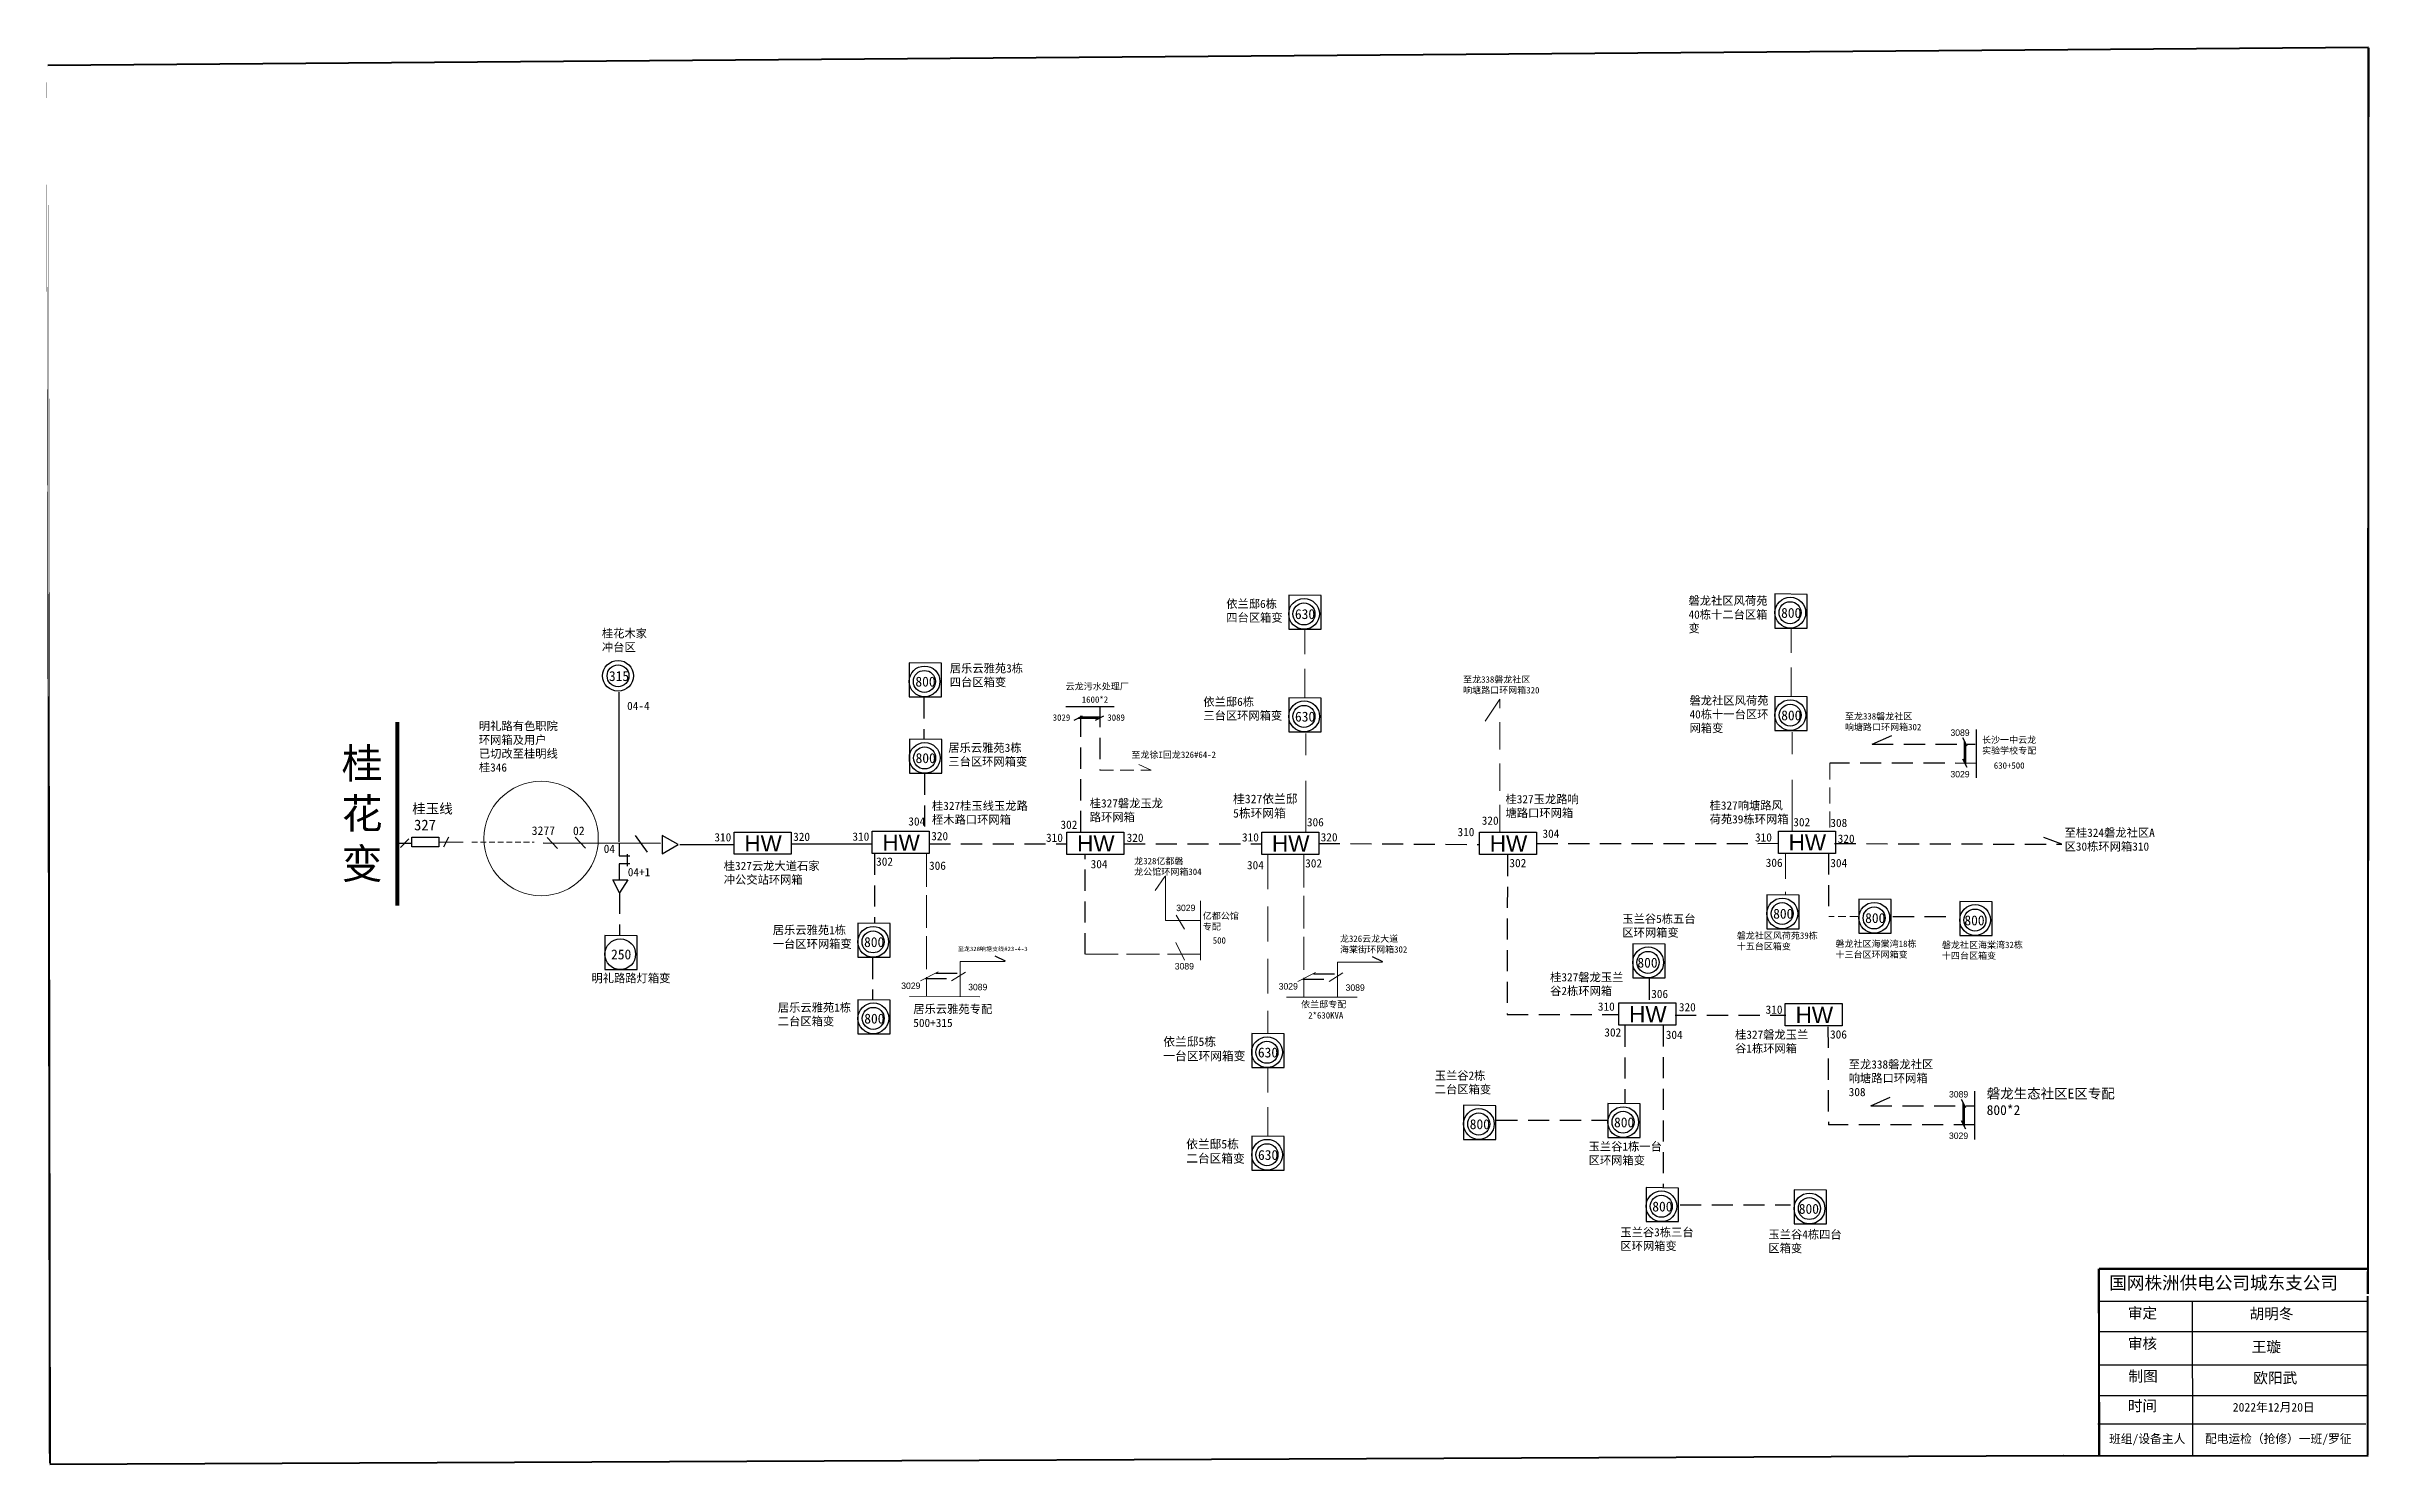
# Model space of a CAD drawing. Extents: x 408 to 948, y 35 to 365.
import ezdxf

# ---------------------------------------------------------------- set-up
doc = ezdxf.new("R2010")
doc.units = 0
doc.header["$LTSCALE"] = 0.774411
doc.linetypes.add('ACAD_ISO02W100', pattern=[15, 12, -3])
doc.linetypes.add('DASHED2', pattern=[9.525, 6.35, -3.175])
doc.layers.get('0').update_dxf_attribs({"linetype": 'CONTINUOUS'})
doc.layers.add('0-RefEdit0', color=7, linetype='CONTINUOUS')
doc.layers.add('MiniCADViewLayer', color=7, linetype='CONTINUOUS')
doc.styles.add('hztxt_txtstyle_0.00_0_0', font='', dxfattribs={"bigfont": 'hztxt.shx'})
doc.styles.add('SimSun_txtstyle_1.50_0_0', font='simsun.ttc', dxfattribs={"height": 1.5})
doc.styles.add('SimSun_txtstyle_1.92_0_0', font='', dxfattribs={"height": 1.92375})
doc.styles.add('SimSun_txtstyle_100.00_0_0100', font='simsun.ttc', dxfattribs={"height": 100})
doc.styles.add('SimSun_txtstyle_150.00_0_0150', font='simsun.ttc', dxfattribs={"height": 150})
doc.styles.add('SimSun_txtstyle_2.30_0_0', font='simsun.ttc', dxfattribs={"height": 2.3})
doc.styles.get("Standard").update_dxf_attribs({"font": '', "height": 2.5})
doc.styles.add('字体', font='', dxfattribs={"height": 2.5})
doc.styles.add('宋体_txtstyle_0.00_0_0', font='')
doc.styles.add('宋体_txtstyle_1.50_0_0', font='SIMSUN.TTC', dxfattribs={"height": 1.5})
doc.styles.add('宋体_txtstyle_1.92_0_0', font='SIMSUN.TTC', dxfattribs={"height": 1.92375})
doc.styles.add('宋体_txtstyle_150.00_0_0150', font='SIMSUN.TTC', dxfattribs={"height": 150})
doc.styles.add('宋体_txtstyle_2.00_0_0', font='', dxfattribs={"height": 2})
doc.styles.add('宋体_txtstyle_2.50_0_0', font='SIMSUN.TTC', dxfattribs={"height": 2.5})
doc.styles.add('宋体_txtstyle_200.00_0_0200', font='', dxfattribs={"height": 200})
doc.styles.get('hztxt_txtstyle_0.00_0_0').set_extended_font_data('hztxt')
doc.styles.get('SimSun_txtstyle_1.92_0_0').set_extended_font_data('SimSun')
doc.styles.get('Standard').set_extended_font_data('SimSun')
doc.styles.get('字体').set_extended_font_data('SimSun')
doc.styles.get('宋体_txtstyle_0.00_0_0').set_extended_font_data('宋体')
doc.styles.get('宋体_txtstyle_2.00_0_0').set_extended_font_data('宋体')
doc.styles.get('宋体_txtstyle_200.00_0_0200').set_extended_font_data('宋体')

msp = doc.modelspace()

# ---------------------------------------------------------------- linework, layer by layer
at = {"color": 0, "linetype": 'Continuous', "lineweight": 40}
for p, q in [((948.11, 364.6), (408.24, 360.42)), ((877.14, 36.97), (408.68, 34.95))]:
    msp.add_line(p, q, dxfattribs=at)
at = {"color": 7, "linetype": 'DASHED2', "lineweight": 0, "ltscale": 1.380406}
for p, q in [((700.69, 213.3, -0.1), (700.69, 229.11, -0.1)), ((813.8, 213.58), (813.8, 229.4)), ((692.08, 111.31, -0.2), (692.08, 127.12, -0.2))]:
    msp.add_line(p, q, dxfattribs=at)
at = {"color": 7, "linetype": 'Continuous'}
msp.add_line((541.06, 214.66), (541.09, 179.84), dxfattribs=at)
at = {"color": 0, "linetype": 'DASHED2'}
for p, q in [((612.03, 213.38), (612.03, 203.67)), ((612.2, 195.64), (612.2, 182.54)), ((544.87, 181.27), (547.68, 177.41)), ((876.81, 179.25, -0.2), (872.6, 180.83, -0.2)), ((600.54, 177.02), (600.54, 161.05)), ((649.56, 153.67), (649.56, 176.7)), ((747.79, 176.74), (747.73, 139.64)), ((822.53, 177.11, -0.2), (822.5, 162.73, -0.2)), ((600.08, 152.79), (600.08, 143.08)), ((630.99, 152.04), (628.59, 153.17)), ((718.8, 151.9, -0.2), (716.4, 153.04, -0.2)), ((612.38, 147.98), (618.89, 147.98)), ((614.85, 149.27), (621.36, 149.27)), ((700.18, 147.85, -0.2), (706.69, 147.85, -0.2)), ((702.66, 149.13, -0.2), (709.16, 149.13, -0.2)), ((780.76, 147.99), (780.76, 143.04)), ((775.1, 137.01), (775.1, 118.99)), ((784, 137.11), (784, 99.42)), ((822.37, 136.76), (822.46, 113.95))]:
    msp.add_line(p, q, dxfattribs=at)
for p, q in [((645.1, 211.29), (656.32, 211.29)), ((856.82, 205.94), (856.82, 194.73)), ((856.48, 121.81), (856.48, 110.59))]:
    msp.add_line(p, q)
at = {"linetype": 'DASHED2'}
for p, q in [((648.53, 182.07), (648.52, 211.1)), ((652.98, 211.37), (652.98, 196.47)), ((646.99, 208.13), (648.93, 209.15)), ((647.88, 208.54), (652.64, 208.54)), ((648.41, 208.88), (653.16, 208.88)), ((651.95, 208.13), (653.88, 209.15)), ((832.65, 202.52), (856.63, 202.52)), ((853.65, 204.05), (854.68, 202.12)), ((854.07, 203.16), (854.07, 198.4)), ((854.4, 202.64), (854.4, 197.88)), ((856.9, 198.07), (822.8, 198.09)), ((853.65, 199.1), (854.68, 197.16)), ((853.32, 119.91), (854.34, 117.98)), ((853.73, 119.02), (853.73, 114.27)), ((856.56, 113.93), (822.46, 113.95)), ((832.32, 118.38), (856.29, 118.38)), ((853.32, 114.96), (854.34, 113.03)), ((854.07, 118.5), (854.07, 113.74))]:
    msp.add_line(p, q, dxfattribs=at)
at = {"color": 7, "linetype": 'DASHED2', "lineweight": 0, "ltscale": 1.304326}
for p, q in [((746, 212.96), (742.61, 207.87)), ((746, 182.03), (746, 212.96))]:
    msp.add_line(p, q, dxfattribs=at)
at = {"color": 7, "linetype": 'DASHED2', "lineweight": 0, "ltscale": 2.432712}
for p, q in [((700.93, 182.01, -0.3), (700.93, 205.02, -0.1)), ((814.04, 182.29, -0.2), (814.04, 205.3, 0))]:
    msp.add_line(p, q, dxfattribs=at)
at = {"linetype": 'Continuous'}
for p, q in [((832.65, 202.52), (837.21, 204.54)), ((492.24, 180.47), (490.25, 178.5)), ((501.47, 180.89), (500.27, 178.57)), ((832.32, 118.38), (836.87, 120.4)), ((885.41, 72.97), (947.78, 72.97)), ((907.06, 72.96), (907.15, 37.01)), ((885.41, 65.87), (947.78, 65.87)), ((885.41, 58.12), (947.78, 58.12)), ((885.41, 51.01), (947.78, 51.01)), ((885.16, 44.43), (947.53, 44.43))]:
    msp.add_line(p, q, dxfattribs=at)
at = {"color": 7, "linetype": 'DASHED2', "lineweight": 0, "ltscale": 0.643999}
for p, q in [((652.98, 196.47), (664.88, 196.47)), ((664.88, 196.47), (661.21, 198.21))]:
    msp.add_line(p, q, dxfattribs=at)
at = {"color": 7, "linetype": 'DASHED2', "lineweight": 0, "ltscale": 0.761062}
msp.add_line((822.8, 198.09), (822.8, 182.29, -0.2), dxfattribs=at)
at = {"linetype": 'ACAD_ISO02W100'}
msp.add_line((492.84, 179.39), (489.75, 179.39), dxfattribs=at)
at = {"color": 7, "linetype": 'Continuous', "lineweight": 0, "ltscale": 0.882115}
msp.add_line((499.2, 179.75), (504.82, 179.75), dxfattribs=at)
at = {"color": 7, "linetype": 'DASHED2', "lineweight": 0, "ltscale": 0.272258}
msp.add_line((506.88, 179.71), (521.39, 179.74), dxfattribs=at)
at = {"color": 0, "linetype": 'Continuous', "lineweight": -3}
for p, q in [((523.49, 179.54), (550.75, 179.53)), ((581.33, 179.31), (599.99, 179.31))]:
    msp.add_line(p, q, dxfattribs=at)
at = {"color": 7, "linetype": 'Continuous', "lineweight": 0, "ltscale": 0.216127}
for p, q in [((524.4, 180.8), (526.8, 178.27)), ((530.92, 180.9, -0.2), (533.32, 178.37, -0.2))]:
    msp.add_line(p, q, dxfattribs=at)
at = {"color": 0}
msp.add_line((555.23, 179.17), (567.77, 179.17), dxfattribs=at)
at = {"color": 0, "linetype": 'DASHED2', "lineweight": -3}
for p, q in [((613.29, 179.34), (645.22, 179.34)), ((658.62, 179.31, -0.2), (690.55, 179.31, -0.2)), ((703.9, 179.45), (741.07, 179.2)), ((823.92, 179.41, -0.2), (876.81, 179.25, -0.2)), ((837.48, 162.46, -0.2), (852.22, 162.46, -0.2)), ((747.73, 139.64), (773.47, 139.64)), ((786.82, 139.45), (812.56, 139.45)), ((745.25, 115.09), (770.99, 115.09)), ((787.95, 95.35), (813.69, 95.35))]:
    msp.add_line(p, q, dxfattribs=at)
at = {"color": 7, "linetype": 'ACAD_ISO02W100', "lineweight": 0, "ltscale": 0.822995}
for p, q in [((612.64, 176.97), (612.64, 143.94)), ((700.45, 176.83, -0.2), (700.45, 143.81, -0.2)), ((649.62, 153.65), (676.21, 153.65))]:
    msp.add_line(p, q, dxfattribs=at)
at = {"color": 7, "linetype": 'DASHED2', "lineweight": 0, "ltscale": 1.643782}
msp.add_line((692.07, 176.86, -0.2), (692.07, 135.26, 0), dxfattribs=at)
at = {"color": 7, "linetype": 'DASHED2', "lineweight": 0, "ltscale": 1.207709}
msp.add_line((812.52, 177.11, -0.2), (812.52, 167.42, 0), dxfattribs=at)
at = {"color": 7, "linetype": 'Continuous', "lineweight": 0, "ltscale": 0.822995}
for p, q in [((668.12, 171.75), (665.82, 168.45)), ((668.23, 161.47), (668.23, 171.93)), ((670.7, 162.71), (672.67, 159.5)), ((676.38, 166.08), (676.38, 152.25)), ((668.23, 161.47), (676.38, 161.47)), ((620.46, 151.93), (620.46, 143.78)), ((620.46, 151.93), (630.92, 151.93)), ((670.62, 156.37), (672.67, 152.25)), ((708.27, 151.79, -0.2), (708.27, 143.65, -0.2)), ((708.27, 151.79, -0.2), (718.73, 151.79, -0.2)), ((615.35, 149.54), (611.24, 147.48)), ((621.69, 149.46), (618.48, 147.48)), ((703.16, 149.41, -0.2), (699.05, 147.35, -0.2)), ((709.5, 149.32, -0.2), (706.29, 147.35, -0.2)), ((625.07, 143.78), (608.71, 143.84)), ((712.87, 143.65, -0.2), (696.39, 143.67, -0.2))]:
    msp.add_line(p, q, dxfattribs=at)
at = {"color": 7, "linetype": 'DASHED2', "lineweight": 0, "ltscale": 0.37275}
msp.add_line((829.29, 162.43), (822.57, 162.43), dxfattribs=at)
at = {"linetype": 'Continuous'}
for points, const_width in [([(948.11, 364.6), (947.98, 74.58)], 0.5), ([(489.54, 168.75), (489.54, 207.65)], 1), ([(489.54, 164.97), (489.54, 203.86)], 1), ([(885.38, 80.48), (885.47, 37.04)], 0.5), ([(885.41, 80.48), (947.78, 80.48)], 0.5), ([(947.94, 74.15), (947.92, 37.09)], 0.5)]:
    msp.add_lwpolyline(points, dxfattribs=dict(at, const_width=const_width))
at = {"linetype": 'Continuous', "const_width": 0.5}
msp.add_lwpolyline([(408.16, 360.57), (408.72, 35.18)], close=True, dxfattribs=at)
at = {"linetype": 'Continuous'}
msp.add_lwpolyline([(492.94, 180.86), (499.2, 180.86), (499.2, 178.64), (492.94, 178.64)], close=True, dxfattribs=at)
at = {"color": 0, "linetype": 'DASHED2'}
msp.add_lwpolyline([(554.88, 179.17), (551.19, 181.3), (551.19, 177.04)], close=True, dxfattribs=at)
at = {"color": 0, "linetype": 'Continuous'}
for points in [[(567.89, 182.09), (581.15, 182.09), (581.15, 176.91), (567.89, 176.91)], [(600.01, 182.25), (613.27, 182.25), (613.27, 177.07), (600.01, 177.07)], [(645.31, 182.07), (658.57, 182.07), (658.57, 176.89), (645.31, 176.89)], [(741.31, 182.03), (754.57, 182.03), (754.57, 176.84), (741.31, 176.84)], [(773.73, 142.33), (786.99, 142.33), (786.99, 137.15), (773.73, 137.15)], [(812.45, 142.17), (825.71, 142.17), (825.71, 136.98), (812.45, 136.98)]]:
    msp.add_lwpolyline(points, close=True, dxfattribs=at)
at = {"color": 0, "linetype": 'Continuous', "elevation": -0.2}
for points in [[(690.64, 182.04), (703.9, 182.04), (703.9, 176.86), (690.64, 176.86)], [(810.83, 182.29), (824.09, 182.29), (824.09, 177.11), (810.83, 177.11)]]:
    msp.add_lwpolyline(points, close=True, dxfattribs=at)
at = {"color": 7, "linetype": 'DASHED2'}
msp.add_lwpolyline([(754.57, 179.44), (806.02, 179.44), (810.79, 179.47)], dxfattribs=at)
at = {"linetype": 'Continuous'}
for centre, radius in [((700.49, 232.84, -0.1), 3.58), ((700.45, 232.83, -0.1), 2.56), ((813.6, 233.13), 3.58), ((813.56, 233.12), 2.56), ((540.89, 218.43), 3.58), ((540.89, 218.43), 2.54), ((612.2, 217.13), 3.58), ((612.16, 217.12), 2.56), ((700.51, 209, -0.1), 3.58), ((700.47, 208.99, -0.1), 2.56), ((813.61, 209.29), 3.58), ((813.58, 209.28), 2.56), ((612.24, 199.33), 3.58), ((612.2, 199.32), 2.56), ((811.75, 163.14), 3.58), ((811.71, 163.13), 2.56), ((833.14, 162.13, 0), 3.58), ((833.11, 162.11, 0), 2.56), ((856.61, 161.61, -0.2), 3.58), ((856.57, 161.6, -0.2), 2.56), ((541.4, 153.66), 3.58), ((600.25, 156.54), 3.58), ((600.21, 156.53), 2.56), ((780.54, 151.77), 3.58), ((780.5, 151.76), 2.56), ((600.29, 138.74), 3.58), ((600.25, 138.73), 2.56), ((691.88, 130.86, -0.2), 3.58), ((691.84, 130.85, -0.2), 2.56), ((741.16, 114.17), 3.58), ((741.12, 114.16), 2.56), ((774.73, 114.59), 3.58), ((774.69, 114.58), 2.56), ((691.89, 107.01, -0.2), 3.58), ((691.86, 107, -0.2), 2.56), ((783.63, 95.02), 3.58), ((783.59, 95.01), 2.56), ((818.07, 94.5), 3.58), ((818.04, 94.49), 2.56)]:
    msp.add_circle(centre, radius, dxfattribs=at)
at = {"color": 12, "linetype": 'Continuous', "lineweight": 0, "ltscale": 0.92647, "true_color": 0xc00000}
msp.add_circle((522.99, 180.58), 13.31, dxfattribs=at)
at = {"layer": '0-RefEdit0', "color": 7, "linetype": 'Continuous'}
for p, q in [((541.18, 179.55), (541.18, 176.53)), ((541.18, 176.53), (543.65, 176.53)), ((543.6, 174.68), (541.18, 174.68)), ((541.18, 174.68), (541.18, 171.07)), ((543.04, 176.97), (543.04, 174.13)), ((539.65, 170.96), (543.13, 170.96)), ((541.22, 167.97), (539.65, 170.96)), ((543.13, 170.96), (541.22, 167.97))]:
    msp.add_line(p, q, dxfattribs=at)
at = {"layer": '0-RefEdit0', "color": 7, "linetype": 'DASHED2'}
msp.add_line((541.22, 167.97), (541.22, 158.01), dxfattribs=at)
at = {"layer": '0-RefEdit0', "color": 7, "linetype": 'Continuous'}
for points, elevation in [([(696.91, 229.26), (704.43, 229.26), (704.43, 237.09), (696.91, 237.18)], -0.1), ([(696.93, 205.42), (704.45, 205.42), (704.45, 213.25), (696.93, 213.34)], -0.1), ([(829.56, 158.55), (837.09, 158.55), (837.09, 166.38), (829.56, 166.47)], 0), ([(853.03, 158.03), (860.55, 158.03), (860.55, 165.86), (853.03, 165.95)], -0.2), ([(688.3, 127.28), (695.82, 127.28), (695.82, 135.11), (688.3, 135.2)], -0.2), ([(688.31, 103.43), (695.84, 103.43), (695.84, 111.26), (688.31, 111.35)], -0.2)]:
    msp.add_lwpolyline(points, close=True, dxfattribs=dict(at, elevation=elevation))
for points in [[(810.02, 229.55), (817.54, 229.55), (817.54, 237.38), (810.02, 237.47)], [(608.62, 213.55), (616.14, 213.55), (616.14, 221.38), (608.62, 221.47)], [(810.03, 205.71), (817.56, 205.71), (817.56, 213.54), (810.03, 213.63)], [(608.66, 195.75), (616.18, 195.75), (616.18, 203.58), (608.66, 203.67)], [(808.17, 159.56), (815.69, 159.56), (815.69, 167.39), (808.17, 167.48)], [(537.82, 150.08), (545.34, 150.08), (545.34, 157.91), (537.82, 158)], [(596.67, 152.96), (604.19, 152.96), (604.19, 160.79), (596.67, 160.88)], [(776.96, 148.19), (784.48, 148.19), (784.48, 156.02), (776.96, 156.11)], [(596.71, 135.16), (604.23, 135.16), (604.23, 142.99), (596.71, 143.08)], [(771.15, 111.01), (778.67, 111.01), (778.67, 118.84), (771.15, 118.93)], [(737.58, 110.59), (745.1, 110.59), (745.1, 118.42), (737.58, 118.51)], [(780.05, 91.44), (787.57, 91.44), (787.57, 99.27), (780.05, 99.36)], [(814.49, 90.92), (822.02, 90.92), (822.02, 98.75), (814.49, 98.84)]]:
    msp.add_lwpolyline(points, close=True, dxfattribs=at)
at = {"layer": 'MiniCADViewLayer', "color": 0, "linetype": 'Continuous', "lineweight": 40}
msp.add_line((877.1, 37.05), (948.06, 36.96), dxfattribs=at)

# ---------------------------------------------------------------- texts
at = {"linetype": 'Continuous'}
for s, p in [('04-4', (543, 210.47)), ('302', (643.82, 182.83)), ('306', (701.15, 183.42)), ('320', (741.82, 183.78)), ('302', (814.3, 183.43)), ('308', (822.92, 183.26)), ('04', (537.56, 177.23)), ('310', (563.3, 179.91)), ('320', (581.63, 180.02)), ('310', (595.41, 180.07)), ('320', (613.75, 180.18)), ('310', (640.45, 179.8)), ('320', (659.21, 179.8)), ('310', (686.04, 179.89)), ('320', (704.35, 179.91)), ('310', (736.19, 181.13)), ('310', (805.4, 179.88, -0.2)), ('04+1', (543.16, 171.8)), ('302', (600.93, 174.25)), ('306', (613.24, 173.3)), ('304', (650.83, 173.66)), ('304', (687.2, 173.42)), ('302', (700.75, 173.85)), ('302', (748.26, 173.91)), ('306', (807.89, 173.98, -0.2)), ('304', (822.91, 173.91)), ('310', (768.84, 140.52)), ('306', (781.25, 143.46)), ('310', (807.86, 139.81)), ('302', (770.34, 134.51)), ('304', (784.64, 133.96)), ('306', (822.85, 134.04))]:
    msp.add_text(s, height=1.924, dxfattribs=at).set_placement(p)
at = {"color": 7, "linetype": 'Continuous', "true_color": 0xffffff}
for s, p in [('304', (608.42, 183.59)), ('320', (824.63, 179.57, -0.2)), ('320', (787.69, 140.38))]:
    msp.add_text(s, height=1.924, dxfattribs=at).set_placement(p)
at = {"color": 7, "linetype": 'Continuous'}
msp.add_text('304', height=1.924, dxfattribs=at).set_placement((755.95, 180.75))
at = {"color": 7, "linetype": 'Continuous', "attachment_point": 1}
for s, insert, char_height, width, style in [('依兰邸6栋^M^J四台区箱变', (682.38, 236.13), 1.9238, 19.4751, '宋体_txtstyle_1.92_0_0'), ('依兰邸6栋^M^J三台区环网箱变', (677.05, 213.35, -0.1), 1.9238, 19.4751, '宋体_txtstyle_1.92_0_0'), ('磐龙社区风荷苑39栋十五台区箱变', (801.15, 158.75, -0.2), 1.5, 19.4751, 'SimSun_txtstyle_1.50_0_0'), ('磐龙社区海棠湾18栋十三台区环网箱变', (824.12, 156.84, 0), 1.5, 19.4751, 'SimSun_txtstyle_1.50_0_0'), ('磐龙社区海棠湾32栋十四台区箱变', (848.87, 156.58, -0.2), 1.5, 19.4751, 'SimSun_txtstyle_1.50_0_0'), ('依兰邸专配', (699.79, 142.75, -0.2), 1.5, 19.4751, '宋体_txtstyle_1.50_0_0'), ('2022年12月20日', (916.54, 49.26), 2, 23.4615, '宋体_txtstyle_2.00_0_0')]:
    msp.add_mtext(s, dxfattribs=dict(at, insert=insert, char_height=char_height, width=width, style=style))
at = {"attachment_point": 1}
for s, insert, char_height, width, style in [('630', (698.36, 233.94, -0.1), 2.3, 4.8377, 'SimSun_txtstyle_2.30_0_0'), ('630', (698.38, 210.09, -0.1), 2.3, 4.8377, 'SimSun_txtstyle_2.30_0_0'), ('3089', (850.86, 205.96), 1.5, 4.1943, 'hztxt_txtstyle_0.00_0_0'), ('3029', (850.86, 196.3), 1.5, 4.1943, 'hztxt_txtstyle_0.00_0_0'), ('3029', (670.74, 165.19), 1.5, 4.1943, 'hztxt_txtstyle_0.00_0_0'), ('3089', (670.41, 151.61), 1.5, 4.1943, 'hztxt_txtstyle_0.00_0_0'), ('3029', (606.77, 147.07), 1.5, 4.1943, 'hztxt_txtstyle_0.00_0_0'), ('3089', (622.34, 146.77), 1.5, 4.1943, 'hztxt_txtstyle_0.00_0_0'), ('3029', (694.58, 146.94, -0.2), 1.5, 4.1943, 'hztxt_txtstyle_0.00_0_0'), ('3089', (710.15, 146.64, -0.2), 1.5, 4.1943, 'hztxt_txtstyle_0.00_0_0'), ('630', (689.75, 131.95, -0.2), 2.3, 4.8377, 'SimSun_txtstyle_2.30_0_0'), ('3089', (850.53, 121.83), 1.5, 4.1943, 'hztxt_txtstyle_0.00_0_0'), ('3029', (850.52, 112.17), 1.5, 4.1943, 'hztxt_txtstyle_0.00_0_0'), ('630', (689.77, 108.11, -0.2), 2.3, 4.8377, 'SimSun_txtstyle_2.30_0_0')]:
    msp.add_mtext(s, dxfattribs=dict(at, insert=insert, char_height=char_height, width=width, style=style))
at = {"color": 0, "linetype": 'Continuous', "attachment_point": 1, "style": '字体'}
for s, insert, char_height, width in [('磐龙社区风荷苑40栋十二台区箱变', (789.93, 236.86), 1.9238, 19.4751), ('桂花木家冲台区', (537.13, 229.26), 1.924, 10.8333), ('居乐云雅苑3栋四台区箱变', (618.06, 221.13), 1.9238, 19.4751), ('磐龙社区风荷苑40栋十一台区环网箱变', (790.16, 213.64), 1.9238, 19.4751), ('居乐云雅苑3栋三台区环网箱变', (617.72, 202.65), 1.9238, 19.4751), ('桂327桂玉线玉龙路桎木路口环网箱', (613.92, 189.14), 1.9238, 22.7249), ('桂327磐龙玉龙路环网箱', (650.63, 189.72), 1.9238, 19.4751), ('桂327玉龙路响塘路口环网箱', (747.35, 190.69), 1.9238, 19.4751), ('桂327响塘路风荷苑39栋环网箱', (794.83, 189.23, -0.2), 1.9238, 19.4751), ('桂327云龙大道石家冲公交站环网箱', (565.48, 175.17), 1.9238, 22.7249), ('玉兰谷5栋五台区环网箱变', (774.52, 162.86), 1.9238, 19.4751), ('居乐云雅苑1栋一台区环网箱变', (576.88, 160.24), 1.9238, 19.4751), ('{\\fSimSun|b0|i0|c134|p2;明礼路路灯箱变}', (534.71, 149.04), 1.9238, 19.7643), ('桂327磐龙玉兰谷2栋环网箱', (757.73, 149.27), 1.9238, 19.4751), ('居乐云雅苑1栋二台区箱变', (578.06, 142.22), 1.9238, 19.4751), ('居乐云雅苑专配\\P500+315', (609.57, 141.86), 1.924, 19.4751), ('桂327磐龙玉兰谷1栋环网箱', (800.75, 135.91), 1.9238, 19.4751), ('\\pt19.24;玉兰谷2栋二台区箱变', (730.88, 126.38), 1.9238, 14.3634), ('至龙338磐龙社区响塘路口环网箱308', (827.19, 128.98), 1.9238, 21.3721), ('玉兰谷1栋一台区环网箱变', (766.68, 109.88), 1.9238, 19.4751), ('玉兰谷3栋三台区环网箱变', (774.07, 89.94), 1.9238, 19.4751), ('玉兰谷4栋四台区箱变', (808.51, 89.42), 1.924, 19.4751)]:
    msp.add_mtext(s, dxfattribs=dict(at, insert=insert, char_height=char_height, width=width))
at = {"char_height": 2.3, "width": 4.8377, "attachment_point": 1}
for s, insert in [('800', (811.47, 234.22)), ('315', (538.77, 219.52)), ('800', (610.07, 218.23)), ('800', (811.49, 210.38)), ('800', (610.11, 200.43)), ('800', (809.62, 164.23)), ('800', (831.02, 163.22, 0)), ('800', (854.11, 162.68, -0.2)), ('800', (598.13, 157.63)), ('250', (539.27, 154.76)), ('800', (778.04, 152.84)), ('800', (598.17, 139.83)), ('800', (739.03, 115.26)), ('800', (772.6, 115.69)), ('800', (781.5, 96.11)), ('800', (815.58, 95.57))]:
    msp.add_mtext(s, dxfattribs=dict(at, insert=insert))
at = {"color": 7, "linetype": 'DASHED2', "lineweight": 0, "ltscale": 1.788886, "insert": (645.02, 216.72), "char_height": 1.5, "attachment_point": 1, "style": '宋体_txtstyle_1.50_0_0'}
msp.add_mtext('云龙污水处理厂', dxfattribs=at)
at = {"color": 1, "linetype": 'DASHED2', "lineweight": 0, "ltscale": 0.851679, "true_color": 0xff0000, "insert": (737.48, 218.33), "char_height": 1.5, "attachment_point": 1, "style": 'SimSun_txtstyle_150.00_0_0150'}
msp.add_mtext('至龙338磐龙社区^M^J响塘路口环网箱320', dxfattribs=at)
at = {"color": 7, "linetype": 'DASHED2', "lineweight": 0, "ltscale": 0.993825, "insert": (648.78, 213.65), "char_height": 1.5, "attachment_point": 1, "style": '宋体_txtstyle_1.50_0_0'}
msp.add_mtext('1600*2', dxfattribs=at)
at = {"color": 1, "linetype": 'Continuous', "true_color": 0xff0000, "char_height": 1.9238, "attachment_point": 1, "style": 'SimSun_txtstyle_1.92_0_0'}
for s, insert, width in [('明礼路有色职院环网箱及用户^M^J已切改至桂明线桂346', (508.51, 207.7), 19.4751), ('至桂324磐龙社区A区30栋环网箱310', (877.42, 182.89, -0.2), 22.136)]:
    msp.add_mtext(s, dxfattribs=dict(at, insert=insert, width=width))
at = {"color": 7, "linetype": 'DASHED2', "lineweight": 0, "ltscale": 1.53166, "char_height": 1.5, "attachment_point": 1}
for s, insert, style in [('3029', (642.01, 209.47), '宋体_txtstyle_150.00_0_0150'), ('3089', (654.72, 209.47), '宋体_txtstyle_1.50_0_0')]:
    msp.add_mtext(s, dxfattribs=dict(at, insert=insert, style=style))
at = {"color": 2, "linetype": 'Continuous', "true_color": 0xffff00, "insert": (826.32, 209.76), "char_height": 1.5, "width": 21.3721, "attachment_point": 1, "style": '宋体_txtstyle_1.50_0_0'}
msp.add_mtext('至龙338磐龙社区^M^J响塘路口环网箱302', dxfattribs=at)
at = {"linetype": 'Continuous', "attachment_point": 1}
for s, insert, char_height, width, style in [('桂\\P花\\P变', (476.57, 201.57), 7, 36.1441, '字体'), ('国网株洲供电公司城东支公司', (887.82, 78.7), 3, 82.0179, '字体'), ('胡明冬', (920.45, 71.28), 2.5, 23.4615, '宋体_txtstyle_2.50_0_0'), ('欧阳武', (921.32, 56.35), 2.5, 23.4615, '宋体_txtstyle_2.50_0_0')]:
    msp.add_mtext(s, dxfattribs=dict(at, insert=insert, char_height=char_height, width=width, style=style))
at = {"color": 2, "linetype": 'DASHED2', "lineweight": 0, "ltscale": 1.53166, "true_color": 0xffff00, "insert": (660.31, 200.82), "char_height": 1.5, "attachment_point": 1, "style": '宋体_txtstyle_150.00_0_0150'}
msp.add_mtext('至龙徐I回龙326#64-2', dxfattribs=at)
at = {"color": 7, "attachment_point": 1}
for s, insert, char_height, width, style in [('长沙一中云龙^M^J实验学校专配', (858.21, 204.29), 1.5, 28.394, '宋体_txtstyle_1.50_0_0'), ('亿都公馆专配', (676.92, 163.33), 1.5, 10.0022, '宋体_txtstyle_1.50_0_0'), ('{\\fSimSun|b0|i0|c134|p2;磐龙生态社区E区专配\\P800*2}', (859.29, 122.39), 2.3, 28.394, 'hztxt_txtstyle_0.00_0_0')]:
    msp.add_mtext(s, dxfattribs=dict(at, insert=insert, char_height=char_height, width=width, style=style))
at = {"color": 7, "linetype": 'DASHED2', "lineweight": 0, "ltscale": 1.903601, "insert": (860.96, 198.31), "char_height": 1.5, "attachment_point": 1, "style": '宋体_txtstyle_1.50_0_0'}
msp.add_mtext('630+500', dxfattribs=at)
at = {"color": 7, "linetype": 'DASHED2', "lineweight": 0, "ltscale": 0.630516, "insert": (683.97, 190.79), "char_height": 2, "attachment_point": 1, "style": '宋体_txtstyle_2.00_0_0'}
msp.add_mtext('桂327依兰邸^M^J5栋环网箱', dxfattribs=at)
at = {"linetype": 'Continuous', "attachment_point": 1}
for s, insert, char_height, width in [('桂玉线', (493.02, 188.68), 2.3, 10.143), ('327', (493.43, 184.98), 2.5, 5.6554), ('审定', (892.11, 71.41), 2.5, 23.4615), ('审核', (892.11, 64.35), 2.5, 23.4615), ('王璇', (920.95, 63.57), 2.5, 23.4615), ('制图', (892.27, 56.73), 2.5, 23.4615), ('时间', (892.11, 49.84), 2.5, 23.4615)]:
    msp.add_mtext(s, dxfattribs=dict(at, insert=insert, char_height=char_height, width=width))
at = {"color": 7, "linetype": 'Continuous', "lineweight": 0, "ltscale": 1.369859, "char_height": 2, "attachment_point": 1, "style": '宋体_txtstyle_2.00_0_0'}
for s, insert in [('3277', (520.8, 183.41)), ('02', (530.4, 183.37))]:
    msp.add_mtext(s, dxfattribs=dict(at, insert=insert))
at = {"color": 0, "linetype": 'Continuous', "char_height": 3.7495, "width": 8.4723, "attachment_point": 1}
for insert in [(570.27, 181.35), (602.38, 181.51), (647.69, 181.33), (693.02, 181.3, -0.2), (743.69, 181.29), (813.21, 181.55, -0.2), (776.11, 141.59), (814.83, 141.42)]:
    msp.add_mtext('{\\fArial|b0|i0|c0|p32;HW}', dxfattribs=dict(at, insert=insert))
at = {"color": 7, "linetype": 'DASHED2', "lineweight": 0, "ltscale": 1.473659, "insert": (660.97, 176.09), "char_height": 1.5, "attachment_point": 1, "style": '宋体_txtstyle_0.00_0_0'}
msp.add_mtext('龙328亿都磐^J龙公馆环网箱304', dxfattribs=at)
at = {"color": 7, "linetype": 'DASHED2', "lineweight": 0, "ltscale": 0.787891, "insert": (679.25, 157.61), "char_height": 1.5, "attachment_point": 1, "style": '宋体_txtstyle_150.00_0_0150'}
msp.add_mtext('500', dxfattribs=at)
at = {"color": 2, "linetype": 'Continuous', "lineweight": 0, "ltscale": 0.979182, "true_color": 0xffff00, "insert": (708.84, 158.02, -0.2), "char_height": 1.5, "attachment_point": 1, "style": '宋体_txtstyle_1.50_0_0'}
msp.add_mtext('龙326云龙大道^M^J海棠街环网箱302', dxfattribs=at)
at = {"color": 7, "linetype": 'Continuous', "lineweight": 0, "ltscale": 0.979182, "insert": (619.96, 155.41), "char_height": 1, "attachment_point": 1, "style": 'SimSun_txtstyle_100.00_0_0100'}
msp.add_mtext('至龙328响塘支线#23-4-3', dxfattribs=at)
at = {"color": 7, "linetype": 'DASHED2', "lineweight": 0, "ltscale": 0.772414, "insert": (701.45, 140.18), "char_height": 1.5, "attachment_point": 1, "style": '宋体_txtstyle_1.50_0_0'}
msp.add_mtext('2*630KVA', dxfattribs=at)
at = {"color": 7, "linetype": 'DASHED2', "lineweight": 0, "ltscale": 1.643782, "char_height": 2, "attachment_point": 1, "style": '宋体_txtstyle_2.00_0_0'}
for s, insert in [('依兰邸5栋^M^J一台区环网箱变', (667.74, 134.31)), ('依兰邸5栋^M^J二台区箱变', (673.06, 110.48))]:
    msp.add_mtext(s, dxfattribs=dict(at, insert=insert))
at = {"color": 7, "linetype": 'Continuous', "lineweight": 0, "ltscale": 0.671238, "char_height": 2, "attachment_point": 1, "style": '宋体_txtstyle_200.00_0_0200'}
for s, insert in [('班组/设备主人', (887.77, 41.91)), ('配电运检（抢修）一班/罗征', (910.08, 41.93))]:
    msp.add_mtext(s, dxfattribs=dict(at, insert=insert))

doc.saveas('drawing.dxf')
